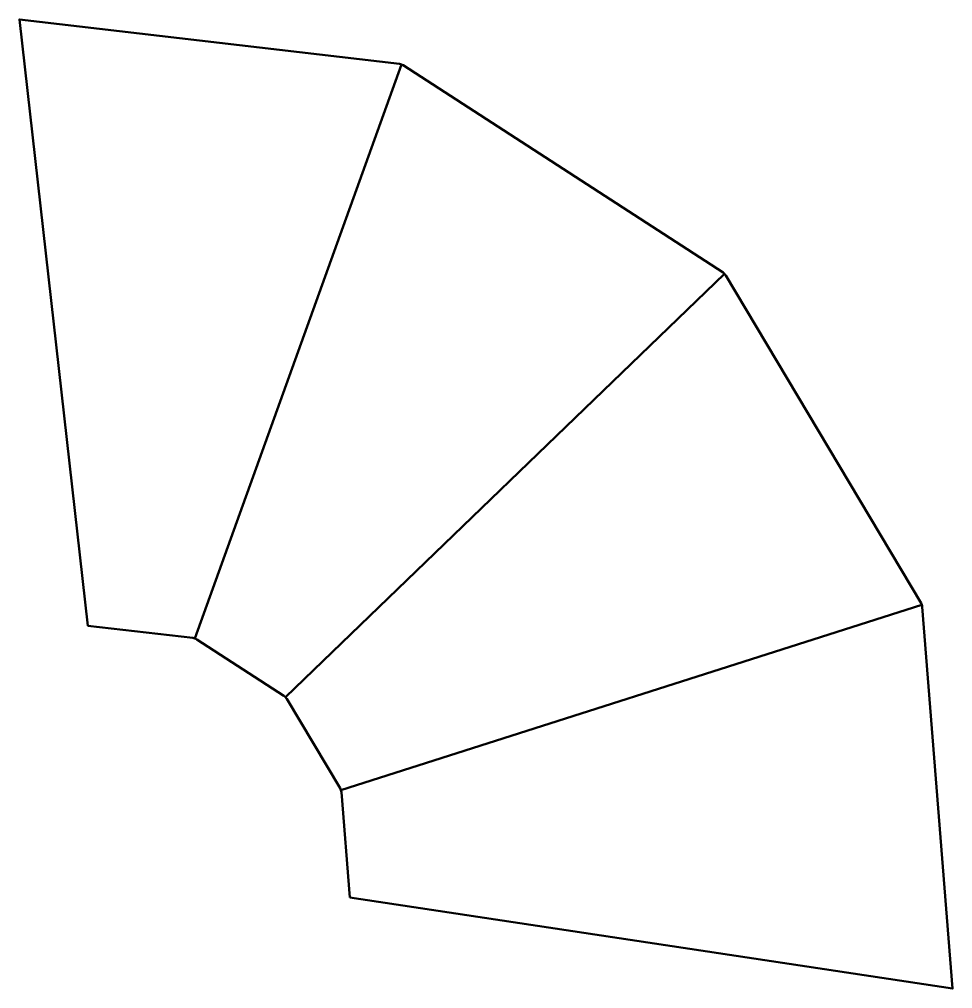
# Model space of a CAD drawing. Header units: millimetres. Extents: x 120 to 538, y 115 to 550.
import ezdxf

# ---------------------------------------------------------------- set-up
doc = ezdxf.new("R2010")
doc.units = ezdxf.units.MM
doc.layers.add('IV_BEND_DOWN', color=250, linetype='Continuous', lineweight=50)
doc.layers.add('IV_OUTER_PROFILE', color=7, linetype='Continuous', lineweight=50)

msp = doc.modelspace()

# ---------------------------------------------------------------- linework, layer by layer
at = {"layer": 'IV_BEND_DOWN'}
for p, q in [((291.04, 529.49), (198.43, 272.28)), ((435.97, 435.62), (239.11, 245.93)), ((524.41, 287.31), (263.93, 204.3))]:
    msp.add_line(p, q, dxfattribs=at)
at = {"layer": 'IV_OUTER_PROFILE', "flags": 128}
msp.add_lwpolyline([(267.89, 156.23), (264.14, 203.39), (264.06, 203.85), (263.93, 204.3), (263.78, 204.73), (263.58, 205.16), (239.7, 245.21), (239.42, 245.58), (239.11, 245.93), (238.78, 246.25), (238.41, 246.54), (199.28, 271.89), (198.86, 272.1), (198.43, 272.28), (197.99, 272.42), (197.53, 272.52), (150.54, 278.02), (119.78, 549.66), (290.14, 529.74), (290.6, 529.63), (291.04, 529.49), (291.47, 529.32), (291.89, 529.11), (435.27, 436.23), (435.64, 435.94), (435.97, 435.62), (436.28, 435.27), (436.56, 434.9), (524.05, 288.17), (524.25, 287.74), (524.41, 287.31), (524.53, 286.86), (524.62, 286.4), (538.21, 115.42)], close=True, dxfattribs=at)

doc.saveas('drawing.dxf')
